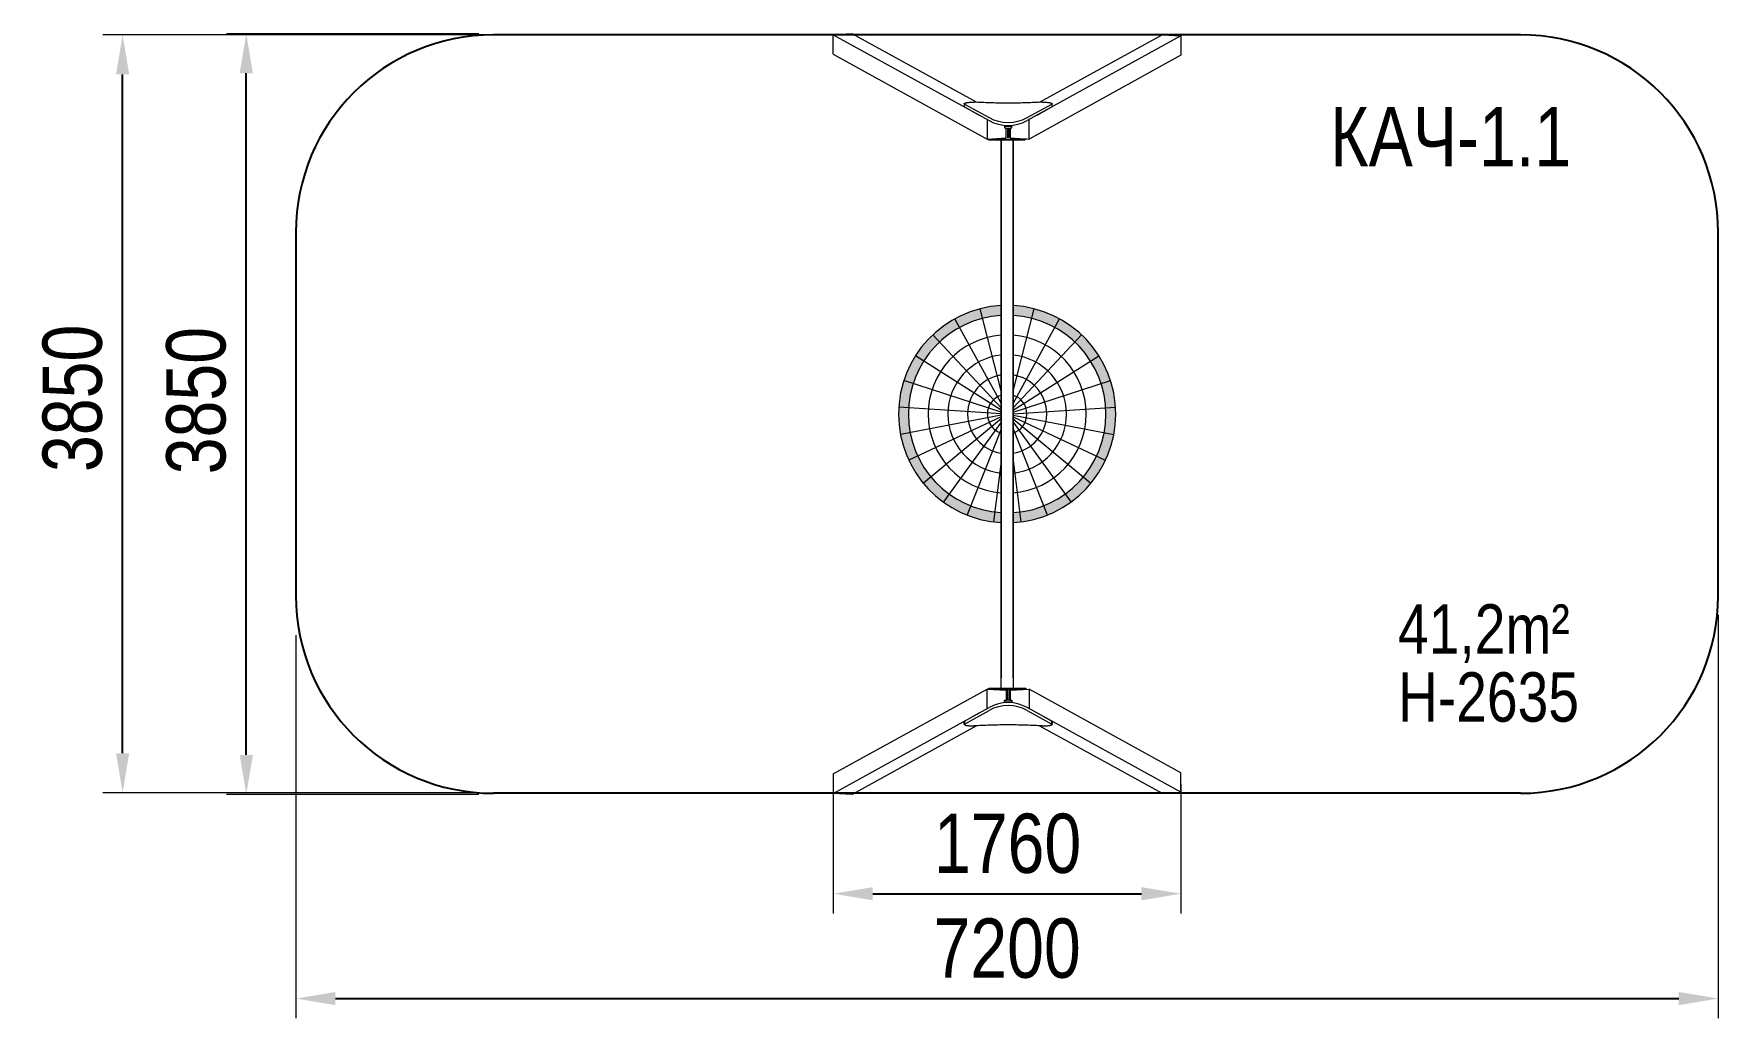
# Model space of a CAD drawing. Header units: millimetres. Extents: x -4858 to 3669, y -3160 to 1823.
import ezdxf

# ---------------------------------------------------------------- set-up
doc = ezdxf.new("R2010")
doc.units = ezdxf.units.MM
for name, color, linetype in [('DIKOM_АРТИКУЛ', 7, 'Continuous'), ('DIKOM_ЗОНА', 90, 'Continuous'), ('DIKOM_ОБЪЕКТ', 7, 'Continuous'), ('DIKOM_РАЗМЕР_ЗОНА', 7, 'Continuous'), ('DIKOM_РАЗМЕР_ОБЪЕКТА', 7, 'Continuous')]:
    doc.layers.add(name, color=color, linetype=linetype)
doc.styles.add('style1', font='arial.ttf', dxfattribs={"width": 0.8})
doc.dimstyles.new('1-50', dxfattribs={"dimtxt": 300, "dimasz": 200, "dimexe": 100, "dimexo": 0, "dimgap": 100, "dimtad": 1, "dimtxsty": 'style1', "dimcen": 200, "dimclrd": 7, "dimclre": 7, "dimclrt": 7, "dimadec": 1, "dimazin": 2, "dimtfac": 1, "dimtmove": 0, "dimatfit": 2, "dimfxl": 0, "dimlwd": 25, "dimlwe": 18, "dimarcsym": 0})

# ---------------------------------------------------------------- blocks, each defined once
blk = doc.blocks.new('*D0')
at = {"layer": 'Defpoints', "color": 0, "transparency": 16777216}
for p in [(-4407.7, 1817.2), (-2535, 1817.2), (-2603.2, -2018.6)]:
    blk.add_point(p, dxfattribs=at)
at = {"layer": 'DIKOM_РАЗМЕР_ЗОНА', "color": 7, "lineweight": 18, "transparency": 16777216}
for p, q in [((-2535, 1817.2), (-4507.7, 1817.2)), ((-2603.2, -2018.6), (-4507.7, -2018.6))]:
    blk.add_line(p, q, dxfattribs=at)
at = {"layer": 'DIKOM_РАЗМЕР_ЗОНА', "color": 7, "lineweight": 25, "transparency": 16777216}
blk.add_line((-4407.7, -1818.6), (-4407.7, 1617.2), dxfattribs=at)
at = {"layer": 'DIKOM_РАЗМЕР_ЗОНА', "color": 7, "transparency": 16777216}
for points in [[(-4441, 1617.2), (-4374.3, 1617.2), (-4407.7, 1817.2)], [(-4441, -1818.6), (-4374.3, -1818.6), (-4407.7, -2018.6)]]:
    blk.add_solid(points, dxfattribs=at)
at = {"layer": 'DIKOM_РАЗМЕР_ЗОНА', "color": 7, "transparency": 16777216, "insert": (-4660.9, -22.4), "char_height": 300, "attachment_point": 5, "rotation": 90, "style": 'style1'}
blk.add_mtext('3850', dxfattribs=at)
blk = doc.blocks.new('*D1')
at = {"layer": 'Defpoints', "color": 0, "transparency": 16777216}
for p in [(3669.5, -1118), (-3530.5, -1220.3), (3669.5, -3060.2)]:
    blk.add_point(p, dxfattribs=at)
at = {"layer": 'DIKOM_РАЗМЕР_ЗОНА', "color": 7, "lineweight": 18, "transparency": 16777216}
for p, q in [((3669.5, -1118), (3669.5, -3160.2)), ((-3530.5, -1220.3), (-3530.5, -3160.2))]:
    blk.add_line(p, q, dxfattribs=at)
at = {"layer": 'DIKOM_РАЗМЕР_ЗОНА', "color": 7, "lineweight": 25, "transparency": 16777216}
blk.add_line((-3330.5, -3060.2), (3469.5, -3060.2), dxfattribs=at)
at = {"layer": 'DIKOM_РАЗМЕР_ЗОНА', "color": 7, "transparency": 16777216}
for points in [[(-3330.5, -3026.9), (-3330.5, -3093.5), (-3530.5, -3060.2)], [(3469.5, -3026.9), (3469.5, -3093.5), (3669.5, -3060.2)]]:
    blk.add_solid(points, dxfattribs=at)
at = {"layer": 'DIKOM_РАЗМЕР_ЗОНА', "color": 7, "transparency": 16777216, "insert": (69.5, -2807), "char_height": 300, "attachment_point": 5, "style": 'style1'}
blk.add_mtext('7200', dxfattribs=at)
blk = doc.blocks.new('*D2')
at = {"layer": 'Defpoints', "color": 0, "transparency": 16777216}
for p in [(-810.5, -1982), (949.5, -1976.3), (949.5, -2529.7)]:
    blk.add_point(p, dxfattribs=at)
at = {"layer": 'DIKOM_РАЗМЕР_ОБЪЕКТА', "color": 7, "lineweight": 18, "transparency": 16777216}
for p, q in [((-810.5, -1982), (-810.5, -2629.7)), ((949.5, -1976.3), (949.5, -2629.7))]:
    blk.add_line(p, q, dxfattribs=at)
at = {"layer": 'DIKOM_РАЗМЕР_ОБЪЕКТА', "color": 7, "lineweight": 25, "transparency": 16777216}
blk.add_line((-610.5, -2529.7), (749.5, -2529.7), dxfattribs=at)
at = {"layer": 'DIKOM_РАЗМЕР_ОБЪЕКТА', "color": 7, "transparency": 16777216}
for points in [[(-610.5, -2496.4), (-610.5, -2563), (-810.5, -2529.7)], [(749.5, -2496.4), (749.5, -2563), (949.5, -2529.7)]]:
    blk.add_solid(points, dxfattribs=at)
at = {"layer": 'DIKOM_РАЗМЕР_ОБЪЕКТА', "color": 7, "transparency": 16777216, "insert": (71.8, -2276.5), "char_height": 300, "attachment_point": 5, "style": 'style1'}
blk.add_mtext('1760', dxfattribs=at)
blk = doc.blocks.new('*D3')
at = {"layer": 'Defpoints', "color": 0, "transparency": 16777216}
for p in [(-3781.7, 1823), (-2604.6, 1823), (-2604.6, -2027)]:
    blk.add_point(p, dxfattribs=at)
at = {"layer": 'DIKOM_РАЗМЕР_ОБЪЕКТА', "color": 7, "lineweight": 18, "transparency": 16777216}
for p, q in [((-2604.6, 1823), (-3881.7, 1823)), ((-2604.6, -2027), (-3881.7, -2027))]:
    blk.add_line(p, q, dxfattribs=at)
at = {"layer": 'DIKOM_РАЗМЕР_ОБЪЕКТА', "color": 7, "lineweight": 25, "transparency": 16777216}
blk.add_line((-3781.7, -1827), (-3781.7, 1623), dxfattribs=at)
at = {"layer": 'DIKOM_РАЗМЕР_ОБЪЕКТА', "color": 7, "transparency": 16777216}
for points in [[(-3815, 1623), (-3748.3, 1623), (-3781.7, 1823)], [(-3815, -1827), (-3748.3, -1827), (-3781.7, -2027)]]:
    blk.add_solid(points, dxfattribs=at)
at = {"layer": 'DIKOM_РАЗМЕР_ОБЪЕКТА', "color": 7, "transparency": 16777216, "insert": (-4034.9, -34), "char_height": 300, "attachment_point": 5, "rotation": 90, "style": 'style1'}
blk.add_mtext('3850', dxfattribs=at)

msp = doc.modelspace()

# ---------------------------------------------------------------- hatches: boundary and pattern name
at = {"layer": 'DIKOM_ОБЪЕКТ', "lineweight": 15}
h = msp.add_hatch(color=7, dxfattribs=at)
h.dxf.hatch_style = 1
h.paths.add_polyline_path([(39.46, 397.104), (39.46, 447.187, 0.94638563), (39.46, -651.145), (39.46, -601.061, -0.94117276)])
h.paths.add_polyline_path([(99.46, -651.175, 0.94734289), (99.46, 447.218), (99.46, 397.137, -0.94222066), (99.46, -601.094)])

# ---------------------------------------------------------------- linework, layer by layer
at = {"layer": 'DIKOM_ЗОНА', "color": 3}
for p, q in [((2668.927, 1817.247), (-2531.073, 1817.247)), ((-3531.073, 817.247), (-3531.073, -1021.204)), ((3668.927, -1021.204), (3668.927, 817.247)), ((2668.927, -2021.204), (-2531.073, -2021.204))]:
    msp.add_line(p, q, dxfattribs=at)
for centre, start, end in [((-2531.073, 817.247), 90, 180), ((2668.927, 817.247), 0, 90), ((-2531.073, -1021.204), 180, 270), ((2668.927, -1021.204), 270, 0)]:
    msp.add_arc(centre, 1000, start, end, dxfattribs=at)
at = {"layer": 'DIKOM_ОБЪЕКТ', "color": 7, "lineweight": 15}
for p, q in [((-715.168, 1823.021), (-810.54, 1817.8)), ((-810.54, 1817.8), (-21.78, 1383.397)), ((-810.54, 1719.319), (-810.54, 1817.8)), ((-84.628, 1475.757), (-715.168, 1823.021)), ((949.46, 1812.025), (171.186, 1383.397)), ((234.034, 1475.757), (854.089, 1817.247)), ((854.089, 1817.247), (949.46, 1812.025)), ((949.46, 1812.025), (949.46, 1713.544)), ((-810.54, 1719.319), (-31.133, 1290.067)), ((949.46, 1713.544), (180.539, 1290.067)), ((-147.593, 1468.485), (-147.593, 1453.712)), ((-146.853, 1467.052), (-21.78, 1398.169)), ((-146.853, 1452.28), (-146.853, 1467.052)), ((-146.853, 1452.28), (-71.492, 1410.775)), ((171.186, 1398.169), (296.259, 1467.052)), ((220.898, 1410.775), (296.259, 1452.28)), ((296.259, 1467.052), (296.259, 1452.28)), ((296.999, 1453.712), (296.999, 1468.485)), ((-31.133, 1388.548), (-31.133, 1290.067)), ((180.539, 1290.067), (180.539, 1388.548)), ((-31.133, 1290.067), (64.239, 1295.289)), ((-28.102, 1290.233), (-20.54, 1286.068)), ((-21.596, 1290.589), (-20.54, 1290.008)), ((-20.54, 1290.008), (159.46, 1290.008)), ((-20.54, 1286.068), (-20.54, 1290.008)), ((-20.54, 1286.068), (159.46, 1286.068)), ((39.46, 1290.008), (39.46, -1437.824)), ((39.46, -1499.542), (39.46, 1290.008)), ((55.756, 1359.485), (55.756, 1347.369)), ((55.756, 1354.755), (93.65, 1354.755)), ((64.239, 1295.289), (64.239, 1345.521)), ((64.239, 1295.289), (64.239, 1345.521)), ((71.868, 1345.043), (71.868, 1295.707)), ((77.538, 1295.707), (77.538, 1345.043)), ((85.167, 1295.289), (85.167, 1345.521)), ((85.167, 1345.521), (85.167, 1295.289)), ((85.167, 1295.289), (180.539, 1290.067)), ((93.65, 1347.369), (93.65, 1359.485)), ((99.46, -1437.824), (99.46, 1290.008)), ((99.46, 1290.008), (99.46, -1499.542)), ((159.46, 1290.008), (161.465, 1291.112)), ((167.97, 1290.755), (159.46, 1286.068)), ((159.46, 1286.068), (159.46, 1290.008)), ((39.46, 15.943), (-66.842, 429.964)), ((99.46, 13.784), (206.317, 429.964)), ((39.46, -46.905), (-194.84, 379.286)), ((99.46, -47.913), (334.315, 379.286)), ((39.46, -69.737), (-306.213, 298.368)), ((99.46, -70.327), (445.688, 298.368)), ((39.46, -82.764), (-393.964, 192.296)), ((99.46, -83.116), (533.439, 192.296)), ((39.46, -92.141), (-452.579, 67.732)), ((99.46, -92.321), (592.054, 67.732)), ((39.46, -100.074), (-478.375, -67.494)), ((99.46, -100.109), (617.85, -67.494)), ((39.46, -107.754), (-469.731, -204.888)), ((39.46, -116.226), (-427.19, -335.815)), ((39.46, -127.026), (-353.425, -452.049)), ((39.46, -143.652), (-253.072, -546.288)), ((99.46, -107.648), (609.206, -204.888)), ((99.46, -115.965), (566.665, -335.815)), ((99.46, -126.567), (492.901, -452.049)), ((99.46, -142.888), (392.547, -546.288)), ((39.46, -178.45), (-132.435, -612.608)), ((99.46, -177.05), (271.91, -612.608)), ((99.46, -337.259), (138.57, -646.844)), ((39.46, -341.647), (0.905, -646.844)), ((-810.54, -1923.276), (-31.133, -1494.024)), ((-31.133, -1494.024), (64.239, -1499.246)), ((-31.133, -1592.505), (-31.133, -1494.024)), ((-28.102, -1494.19), (-20.54, -1490.026)), ((-21.596, -1494.547), (-20.54, -1493.965)), ((-20.54, -1490.026), (159.46, -1490.026)), ((-20.54, -1490.026), (-20.54, -1493.965)), ((-20.54, -1493.965), (159.46, -1493.965)), ((64.239, -1499.246), (64.239, -1549.478)), ((64.239, -1499.246), (64.239, -1549.478)), ((71.868, -1549), (71.868, -1499.664)), ((77.538, -1499.664), (77.538, -1549)), ((85.167, -1499.246), (180.539, -1494.024)), ((85.167, -1499.246), (85.167, -1549.478)), ((85.167, -1549.478), (85.167, -1499.246)), ((167.97, -1494.712), (159.46, -1490.026)), ((159.46, -1490.026), (159.46, -1493.965)), ((159.46, -1493.965), (161.465, -1495.069)), ((180.539, -1494.024), (180.539, -1592.505)), ((949.46, -1917.501), (180.539, -1494.024)), ((-810.54, -2021.757), (-21.78, -1587.354)), ((-146.853, -1671.009), (-21.78, -1602.126)), ((-146.853, -1656.237), (-71.492, -1614.732)), ((55.756, -1563.442), (55.756, -1551.326)), ((55.756, -1558.712), (93.65, -1558.712)), ((93.65, -1551.326), (93.65, -1563.442)), ((949.46, -2015.982), (171.186, -1587.354)), ((171.186, -1602.126), (296.259, -1671.009)), ((220.898, -1614.732), (296.259, -1656.237)), ((-84.628, -1679.714), (-715.168, -2026.979)), ((-147.593, -1672.442), (-147.593, -1657.67)), ((-146.853, -1656.237), (-146.853, -1671.009)), ((234.034, -1679.714), (854.089, -2021.204)), ((296.259, -1671.009), (296.259, -1656.237)), ((296.999, -1657.67), (296.999, -1672.442)), ((-810.54, -1923.276), (-810.54, -2021.757)), ((949.46, -2015.982), (949.46, -1917.501)), ((-715.168, -2026.979), (-810.54, -2021.757)), ((854.089, -2021.204), (949.46, -2015.982))]:
    msp.add_line(p, q, dxfattribs=at)
at = {"layer": 'DIKOM_ОБЪЕКТ', "color": 7, "lineweight": 15, "flags": 128}
for points in [[(-146.853, 1467.052), (-147.306, 1467.591), (-147.549, 1468.134), (-147.579, 1468.678), (-147.398, 1469.222), (-147.005, 1469.763), (-146.403, 1470.297), (-145.594, 1470.823), (-144.582, 1471.339), (-143.371, 1471.841), (-141.968, 1472.329), (-140.378, 1472.798), (-138.609, 1473.248), (-136.669, 1473.676), (-134.567, 1474.08), (-132.313, 1474.459), (-129.916, 1474.81), (-127.388, 1475.133), (-124.74, 1475.425), (-121.984, 1475.685), (-119.133, 1475.912), (-116.201, 1476.106), (-113.2, 1476.264), (-110.144, 1476.387), (-107.047, 1476.474), (-103.924, 1476.524), (-100.788, 1476.537), (-97.654, 1476.514)], [(247.06, 1476.514), (237.273, 1475.939), (227.422, 1475.398), (217.511, 1474.891), (207.545, 1474.418), (197.527, 1473.98), (187.461, 1473.575), (177.35, 1473.206), (167.2, 1472.871), (157.014, 1472.571), (146.795, 1472.306), (136.549, 1472.077), (126.278, 1471.882), (115.987, 1471.723), (105.68, 1471.599), (95.361, 1471.51), (85.034, 1471.457), (74.703, 1471.439), (64.372, 1471.457), (54.045, 1471.51), (43.726, 1471.599), (33.419, 1471.723), (23.128, 1471.882), (12.857, 1472.077), (2.61, 1472.306), (-7.608, 1472.571), (-17.794, 1472.871), (-27.944, 1473.206), (-38.055, 1473.575), (-48.121, 1473.98), (-58.139, 1474.418), (-68.105, 1474.891), (-78.016, 1475.398), (-87.867, 1475.939), (-97.654, 1476.514)], [(247.06, 1476.514), (250.194, 1476.537), (253.33, 1476.524), (256.453, 1476.474), (259.55, 1476.387), (262.606, 1476.264), (265.607, 1476.106), (268.539, 1475.912), (271.39, 1475.685), (274.146, 1475.425), (276.794, 1475.133), (279.322, 1474.81), (281.719, 1474.459), (283.973, 1474.08), (286.075, 1473.676), (288.015, 1473.248), (289.784, 1472.798), (291.374, 1472.329), (292.777, 1471.841), (293.988, 1471.339), (295, 1470.823), (295.809, 1470.297), (296.411, 1469.763), (296.804, 1469.222), (296.985, 1468.678), (296.955, 1468.134), (296.712, 1467.591), (296.259, 1467.052)], [(55.756, 1347.369), (56.522, 1347.034), (57.482, 1346.715), (58.628, 1346.415), (59.946, 1346.137), (61.423, 1345.884), (63.043, 1345.659), (64.789, 1345.465), (66.64, 1345.303), (68.579, 1345.175), (70.583, 1345.082), (72.632, 1345.026), (74.703, 1345.008), (76.774, 1345.026), (78.823, 1345.082), (80.827, 1345.175), (82.765, 1345.303), (84.617, 1345.465), (86.363, 1345.659), (87.983, 1345.884), (89.46, 1346.137), (90.778, 1346.415), (91.924, 1346.715), (92.884, 1347.034), (93.65, 1347.369)], [(55.756, -1551.326), (56.522, -1550.991), (57.482, -1550.672), (58.628, -1550.372), (59.946, -1550.094), (61.423, -1549.841), (63.043, -1549.616), (64.789, -1549.422), (66.64, -1549.26), (68.579, -1549.132), (70.583, -1549.039), (72.632, -1548.984), (74.703, -1548.965), (76.774, -1548.984), (78.823, -1549.039), (80.827, -1549.132), (82.765, -1549.26), (84.617, -1549.422), (86.363, -1549.616), (87.983, -1549.841), (89.46, -1550.094), (90.778, -1550.372), (91.924, -1550.672), (92.884, -1550.991), (93.65, -1551.326)], [(-146.853, -1671.009), (-147.306, -1671.548), (-147.549, -1672.091), (-147.579, -1672.636), (-147.398, -1673.179), (-147.005, -1673.72), (-146.403, -1674.254), (-145.594, -1674.781), (-144.582, -1675.296), (-143.371, -1675.799), (-141.968, -1676.286), (-140.378, -1676.755), (-138.609, -1677.205), (-136.669, -1677.633), (-134.567, -1678.037), (-132.313, -1678.416), (-129.916, -1678.767), (-127.388, -1679.09), (-124.74, -1679.382), (-121.984, -1679.642), (-119.133, -1679.869), (-116.201, -1680.063), (-113.2, -1680.221), (-110.144, -1680.344), (-107.047, -1680.431), (-103.924, -1680.481), (-100.788, -1680.494), (-97.654, -1680.471)], [(247.06, -1680.471), (237.273, -1679.896), (227.422, -1679.355), (217.511, -1678.848), (207.545, -1678.375), (197.527, -1677.937), (187.461, -1677.533), (177.35, -1677.163), (167.2, -1676.828), (157.014, -1676.528), (146.795, -1676.263), (136.549, -1676.034), (126.278, -1675.839), (115.987, -1675.68), (105.68, -1675.556), (95.361, -1675.467), (85.034, -1675.414), (74.703, -1675.396), (64.372, -1675.414), (54.045, -1675.467), (43.726, -1675.556), (33.419, -1675.68), (23.128, -1675.839), (12.857, -1676.034), (2.61, -1676.263), (-7.608, -1676.528), (-17.794, -1676.828), (-27.944, -1677.163), (-38.055, -1677.533), (-48.121, -1677.937), (-58.139, -1678.375), (-68.105, -1678.848), (-78.016, -1679.355), (-87.867, -1679.896), (-97.654, -1680.471)], [(247.06, -1680.471), (250.194, -1680.494), (253.33, -1680.481), (256.453, -1680.431), (259.55, -1680.344), (262.606, -1680.221), (265.607, -1680.063), (268.539, -1679.869), (271.39, -1679.642), (274.146, -1679.382), (276.794, -1679.09), (279.322, -1678.767), (281.719, -1678.416), (283.973, -1678.037), (286.075, -1677.633), (288.015, -1677.205), (289.784, -1676.755), (291.374, -1676.286), (292.777, -1675.799), (293.988, -1675.296), (295, -1674.781), (295.809, -1674.254), (296.411, -1673.72), (296.804, -1673.179), (296.985, -1672.636), (296.955, -1672.091), (296.712, -1671.548), (296.259, -1671.009)]]:
    msp.add_lwpolyline(points, dxfattribs=at)
at = {"layer": 'DIKOM_ОБЪЕКТ', "color": 7, "lineweight": 15}
for centre, radius, start, end in [((-145.422, 1453.943), 2.194, 186.0421704, 229.30871), ((295.217, 1453.758), 1.808, 305.1631822, 358.5619877), ((74.703, 1573.358), 200, 241.1565946, 298.8433994), ((74.703, 1558.586), 200, 241.1565935, 298.8434065), ((49.861, 736.459), 11.345, 156.6193504, 175.0656483), ((49.612, 734.35), 11.09, 184.7368896, 203.5408718), ((98.257, 741.435), 2.082, 305.2962356, 54.6797071), ((98.26, 729.435), 2.081, 305.2251679, 54.7350347), ((69.738, -101.979), 550, 93.1556959, 266.8443041), ((69.738, -101.979), 550, 273.0978574, 86.9021426), ((69.738, -101.979), 500, 93.4716346, 266.5283654), ((69.738, -101.979), 500, 273.4079923, 86.5920077), ((69.738, -101.979), 400, 94.3410404, 265.6589596), ((69.738, -101.979), 400, 274.2614066, 85.7385934), ((69.738, -101.979), 300, 95.7923796, 264.2076204), ((69.738, -101.979), 300, 275.6859668, 84.3140332), ((69.738, -101.979), 200, 98.7072537, 261.2927463), ((69.738, -101.979), 200, 278.5466172, 81.4533828), ((69.738, -101.979), 100, 107.6241678, 252.3758322), ((69.738, -101.979), 100, 287.291192, 72.708808), ((74.703, -1762.543), 200, 61.1565935, 118.8434065), ((74.703, -1777.315), 200, 61.1566006, 118.8434054), ((-145.422, -1657.901), 2.194, 130.69129, 173.9578296), ((295.217, -1657.715), 1.808, 1.4380123, 54.8368178)]:
    msp.add_arc(centre, radius, start, end, dxfattribs=at)

# ---------------------------------------------------------------- texts
at = {"layer": 'DIKOM_АРТИКУЛ', "insert": (1704.326, 1451.316), "char_height": 300, "width": 2104.70099, "attachment_point": 1, "style": 'style1'}
msp.add_mtext('{\\fArial|b0|i0|c204|p34;КАЧ}-1.{\\fArial|b0|i0|c204|p34;1}', dxfattribs=at)
at = {"layer": 'DIKOM_РАЗМЕР_ОБЪЕКТА', "char_height": 250, "width": 1481.46375, "attachment_point": 1, "style": 'style1'}
for s, insert in [('{\\fArial|b0|i0|c204|p34;4}1{\\fArial|b0|i0|c204|p34;,2}m²', (2048.087, -1064.694)), ('H-2635', (2048.087, -1408.94))]:
    msp.add_mtext(s, dxfattribs=dict(at, insert=insert))

# ---------------------------------------------------------------- dimensions: what is measured, and where the dimension line sits
at = {"layer": 'DIKOM_РАЗМЕР_ЗОНА'}
dim = msp.add_linear_dim(base=(-4407.674, 1817.239), p1=(-2603.245, -2018.596), p2=(-2535.006, 1817.239), angle=90, text='3850', dimstyle='1-50', dxfattribs=at)
dim.commit()
dim.dimension.update_dxf_attribs({"geometry": '*D0', "text_midpoint": (-4407.674, -22.38), "dimtype": 160})
dim = msp.add_linear_dim(base=(3669.46, -3060.184), p1=(-3530.54, -1220.264), p2=(3669.46, -1117.992), dimstyle='1-50', dxfattribs=at)
dim.commit()
dim.dimension.update_dxf_attribs({"geometry": '*D1', "text_midpoint": (69.46, -3060.184), "dimtype": 160})
at = {"layer": 'DIKOM_РАЗМЕР_ОБЪЕКТА'}
dim = msp.add_linear_dim(base=(-3781.674, 1823.021), p1=(-2604.642, -2026.979), p2=(-2604.642, 1823.021), angle=90, dimstyle='1-50', dxfattribs=at)
dim.commit()
dim.dimension.update_dxf_attribs({"geometry": '*D3', "text_midpoint": (-3781.674, -34.042), "dimtype": 160})
dim = msp.add_linear_dim(base=(949.46, -2529.684), p1=(-810.54, -1982.033), p2=(949.46, -1976.258), dimstyle='1-50', dxfattribs=at)
dim.commit()
dim.dimension.update_dxf_attribs({"geometry": '*D2', "text_midpoint": (71.807, -2529.684), "dimtype": 160})

doc.saveas('drawing.dxf')
